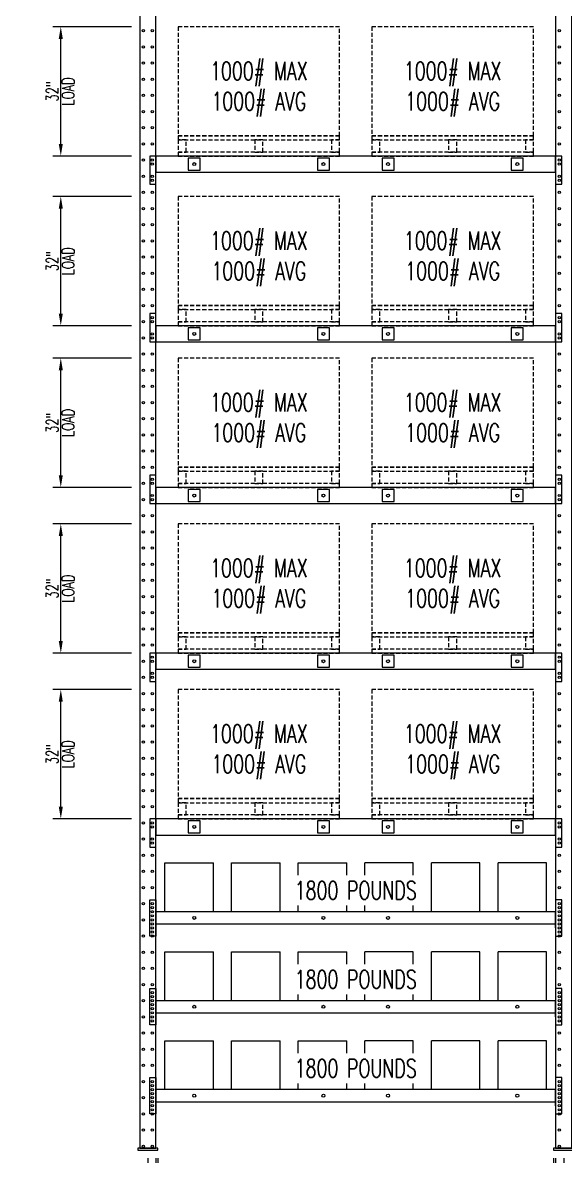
# Model space of a CAD drawing. Extents: x -224 to 820, y -160 to 534.
# Drawn here: x 496 to 630.4, y -1.5 to 279 of the extents above; entities that cross this region are included whole.
import ezdxf

# ---------------------------------------------------------------- set-up
doc = ezdxf.new("R2010")
doc.units = 0
doc.header["$LTSCALE"] = 8
doc.header["$MEASUREMENT"] = 0
doc.linetypes.add('HIDDEN2', pattern=[0.1875, 0.125, -0.0625])
doc.layers.get('DEFPOINTS').update_dxf_attribs({"linetype": 'CONTINUOUS'})
for name, color, linetype in [('FDIM', 2, 'CONTINUOUS'), ('RACKDIM', 7, 'CONTINUOUS'), ('RACKLABEL', 7, 'CONTINUOUS'), ('RACKLOAD', 254, 'HIDDEN2'), ('RACKPALLET', 254, 'HIDDEN2'), ('RACKSHELF', 20, 'CONTINUOUS'), ('RACKUPRIGHT', 180, 'CONTINUOUS')]:
    doc.layers.add(name, color=color, linetype=linetype)
doc.styles.add('2thirds', font='romans.shx', dxfattribs={"width": 0.7})
doc.dimstyles.new('2tfrac16', dxfattribs={"dimscale": 32, "dimtxt": 0.0938, "dimasz": 0.0938, "dimexe": 0.0625, "dimexo": 0.0625, "dimgap": 0.01, "dimtad": 1, "dimdec": 4, "dimzin": 1, "dimdsep": 46, "dimlunit": 5, "dimtxsty": '2thirds', "dimcen": 0.09, "dimclrd": 256, "dimclre": 256, "dimclrt": 256, "dimadec": 0, "dimazin": 0, "dimtfac": 0.75, "dimtdec": 4, "dimtmove": 0, "dimatfit": 0, "dimfxl": 0, "dimfrac": 2, "dimtolj": 1, "dimtzin": 0, "dimarcsym": 0})

# ---------------------------------------------------------------- blocks, each defined once
blk = doc.blocks.new('*D39')
at = {"layer": 'DEFPOINTS', "color": 0}
for p in [(526.95, 0), (629.95, 0), (629.95, -50)]:
    blk.add_point(p, dxfattribs=at)
at = {"layer": 'RACKDIM', "lineweight": -2}
for p, q in [((526.95, -2), (526.95, -52)), ((629.95, -2), (629.95, -52)), ((529.95, -50), (626.95, -50))]:
    blk.add_line(p, q, dxfattribs=at)
at = {"layer": 'RACKDIM'}
for points in [[(529.95, -49.5), (529.95, -50.5), (526.95, -50)], [(626.95, -49.5), (626.95, -50.5), (629.95, -50)]]:
    blk.add_solid(points, dxfattribs=at)
at = {"layer": 'RACKDIM', "char_height": 3.002, "attachment_point": 5, "style": '2thirds'}
for s, insert in [('\\A1;103"', (578.45, -47.89)), ('\\A1;C/C', (578.45, -52.61))]:
    blk.add_mtext(s, dxfattribs=dict(at, insert=insert))
blk = doc.blocks.new('*D40')
at = {"layer": 'DEFPOINTS', "color": 0}
for p in [(528.95, 0), (627.95, 0), (627.95, -33.33)]:
    blk.add_point(p, dxfattribs=at)
at = {"layer": 'RACKDIM', "lineweight": -2}
for p, q in [((528.95, -2), (528.95, -35.33)), ((627.95, -2), (627.95, -35.33)), ((531.95, -33.33), (624.95, -33.33))]:
    blk.add_line(p, q, dxfattribs=at)
at = {"layer": 'RACKDIM'}
for points in [[(531.95, -32.83), (531.95, -33.83), (528.95, -33.33)], [(624.95, -32.83), (624.95, -33.83), (627.95, -33.33)]]:
    blk.add_solid(points, dxfattribs=at)
at = {"layer": 'RACKDIM', "char_height": 3.002, "attachment_point": 5, "style": '2thirds'}
for s, insert in [('\\A1;99"', (578.45, -31.22)), ('\\A1;CLEAR', (578.45, -35.15))]:
    blk.add_mtext(s, dxfattribs=dict(at, insert=insert))
blk = doc.blocks.new('*D41')
at = {"layer": 'DEFPOINTS', "color": 0}
for p in [(526.95, 0), (528.95, 0), (526.95, -33.33)]:
    blk.add_point(p, dxfattribs=at)
at = {"layer": 'RACKDIM', "lineweight": -2}
for p, q in [((526.95, -2), (526.95, -35.33)), ((528.95, -2), (528.95, -35.33)), ((523.95, -33.33), (517.41, -33.33)), ((528.95, -33.33), (526.95, -33.33)), ((531.95, -33.33), (534.96, -33.33))]:
    blk.add_line(p, q, dxfattribs=at)
at = {"layer": 'RACKDIM'}
for points in [[(523.95, -32.83), (523.95, -33.83), (526.95, -33.33)], [(531.95, -32.83), (531.95, -33.83), (528.95, -33.33)]]:
    blk.add_solid(points, dxfattribs=at)
at = {"layer": 'RACKDIM', "insert": (519.18, -31.22), "char_height": 3.002, "attachment_point": 5, "style": '2thirds'}
blk.add_mtext('\\A1;2"', dxfattribs=at)
blk = doc.blocks.new('*D42')
at = {"layer": 'DEFPOINTS', "color": 0}
for p in [(627.95, 0), (629.95, 0), (629.95, -33.33)]:
    blk.add_point(p, dxfattribs=at)
at = {"layer": 'RACKDIM', "lineweight": -2}
for p, q in [((627.95, -2), (627.95, -35.33)), ((629.95, -2), (629.95, -35.33)), ((624.95, -33.33), (621.95, -33.33)), ((627.95, -33.33), (629.95, -33.33)), ((632.95, -33.33), (639.5, -33.33))]:
    blk.add_line(p, q, dxfattribs=at)
at = {"layer": 'RACKDIM'}
for points in [[(624.95, -32.83), (624.95, -33.83), (627.95, -33.33)], [(632.95, -32.83), (632.95, -33.83), (629.95, -33.33)]]:
    blk.add_solid(points, dxfattribs=at)
at = {"layer": 'RACKDIM', "insert": (637.73, -31.22), "char_height": 3.002, "attachment_point": 5, "style": '2thirds'}
blk.add_mtext('\\A1;2"', dxfattribs=at)
blk = doc.blocks.new('*D43')
at = {"layer": 'DEFPOINTS', "color": 0}
for p in [(529.45, 0), (627.45, 0), (627.45, -16.67)]:
    blk.add_point(p, dxfattribs=at)
at = {"layer": 'RACKDIM', "lineweight": -2}
for p, q in [((529.45, -2), (529.45, -18.67)), ((627.45, -2), (627.45, -18.67)), ((532.45, -16.67), (624.45, -16.67))]:
    blk.add_line(p, q, dxfattribs=at)
at = {"layer": 'RACKDIM'}
for points in [[(532.45, -16.17), (532.45, -17.17), (529.45, -16.67)], [(624.45, -16.17), (624.45, -17.17), (627.45, -16.67)]]:
    blk.add_solid(points, dxfattribs=at)
at = {"layer": 'RACKDIM', "attachment_point": 5, "style": '2thirds'}
for s, insert, char_height in [('\\A1;98"', (578.45, -14.56), 3.002), ('\\A1;BTWN BASEPLATES', (578.45, -18.49), 3.0016)]:
    blk.add_mtext(s, dxfattribs=dict(at, insert=insert, char_height=char_height))
blk = doc.blocks.new('*D44')
at = {"layer": 'DEFPOINTS', "color": 0}
for p in [(528.95, 0), (632.45, 0), (713.67, 0)]:
    blk.add_point(p, dxfattribs=at)
at = {"layer": 'RACKDIM', "lineweight": -2}
blk.add_line((634.45, 0), (716.9, 0), dxfattribs=at)
at = {"layer": 'RACKDIM', "char_height": 3.002, "attachment_point": 5, "style": '2thirds'}
for s, insert in [('\\A1;0"', (715.45, 2.1)), ('\\A1;', (715.45, -1.82))]:
    blk.add_mtext(s, dxfattribs=dict(at, insert=insert))
blk = doc.blocks.new('*D46')
at = {"layer": 'DEFPOINTS', "color": 0}
for p in [(631.95, 82), (709.95, 82), (528.95, 0)]:
    blk.add_point(p, dxfattribs=at)
at = {"layer": 'RACKDIM', "lineweight": -2}
blk.add_line((633.95, 82), (723.88, 82), dxfattribs=at)
at = {"layer": 'RACKDIM', "attachment_point": 5, "style": '2thirds'}
for s, insert, char_height in [('\\A1;82"', (717.08, 84.1), 3.002), ('\\A1;STD-TOP', (717.08, 80.18), 3.0016)]:
    blk.add_mtext(s, dxfattribs=dict(at, insert=insert, char_height=char_height))
blk = doc.blocks.new('*D47')
at = {"layer": 'DEFPOINTS', "color": 0}
for p in [(505.4, 114), (524.95, 114), (524.95, 82)]:
    blk.add_point(p, dxfattribs=at)
at = {"layer": 'RACKDIM', "lineweight": -2}
for p, q in [((522.95, 114), (503.4, 114)), ((505.4, 85), (505.4, 110.99)), ((522.95, 82), (503.4, 82))]:
    blk.add_line(p, q, dxfattribs=at)
at = {"layer": 'RACKDIM'}
for points in [[(504.9, 110.99), (505.9, 110.99), (505.4, 114)], [(504.9, 85), (505.9, 85), (505.4, 82)]]:
    blk.add_solid(points, dxfattribs=at)
at = {"layer": 'RACKDIM', "char_height": 3.002, "attachment_point": 5, "rotation": 89.9998, "style": '2thirds'}
for s, insert in [('\\A1;LOAD', (507.22, 98)), ('\\A1;32"', (503.29, 98))]:
    blk.add_mtext(s, dxfattribs=dict(at, insert=insert))
blk = doc.blocks.new('*D51')
at = {"layer": 'DEFPOINTS', "color": 0}
for p in [(631.95, 123), (709.95, 123), (528.95, 0)]:
    blk.add_point(p, dxfattribs=at)
at = {"layer": 'RACKDIM', "lineweight": -2}
blk.add_line((633.95, 123), (724.08, 123), dxfattribs=at)
at = {"layer": 'RACKDIM', "attachment_point": 5, "style": '2thirds'}
for s, insert, char_height in [('\\A1;123"', (717.18, 125.1), 3.002), ('\\A1;STD-BOT', (717.18, 121.18), 3.0016)]:
    blk.add_mtext(s, dxfattribs=dict(at, insert=insert, char_height=char_height))
blk = doc.blocks.new('*D52')
at = {"layer": 'DEFPOINTS', "color": 0}
for p in [(505.4, 155), (524.95, 155), (524.95, 123)]:
    blk.add_point(p, dxfattribs=at)
at = {"layer": 'RACKDIM', "lineweight": -2}
for p, q in [((522.95, 155), (503.4, 155)), ((505.4, 126), (505.4, 151.99)), ((522.95, 123), (503.4, 123))]:
    blk.add_line(p, q, dxfattribs=at)
at = {"layer": 'RACKDIM'}
for points in [[(504.9, 151.99), (505.9, 151.99), (505.4, 155)], [(504.9, 126), (505.9, 126), (505.4, 123)]]:
    blk.add_solid(points, dxfattribs=at)
at = {"layer": 'RACKDIM', "char_height": 3.002, "attachment_point": 5, "rotation": 89.9998, "style": '2thirds'}
for s, insert in [('\\A1;32"', (503.29, 139)), ('\\A1;LOAD', (507.22, 139))]:
    blk.add_mtext(s, dxfattribs=dict(at, insert=insert))
blk = doc.blocks.new('*D56')
at = {"layer": 'DEFPOINTS', "color": 0}
for p in [(631.95, 164), (709.95, 164), (528.95, 0)]:
    blk.add_point(p, dxfattribs=at)
at = {"layer": 'RACKDIM', "lineweight": -2}
blk.add_line((633.95, 164), (723.08, 164), dxfattribs=at)
at = {"layer": 'RACKDIM', "attachment_point": 5, "style": '2thirds'}
for s, insert, char_height in [('\\A1;164"', (716.68, 166.1), 3.002), ('\\A1;INV-BOT', (716.68, 162.18), 3.0016)]:
    blk.add_mtext(s, dxfattribs=dict(at, insert=insert, char_height=char_height))
blk = doc.blocks.new('*D57')
at = {"layer": 'DEFPOINTS', "color": 0}
for p in [(505.4, 196), (524.95, 196), (524.95, 164)]:
    blk.add_point(p, dxfattribs=at)
at = {"layer": 'RACKDIM', "lineweight": -2}
for p, q in [((522.95, 196), (503.4, 196)), ((505.4, 167), (505.4, 192.99)), ((522.95, 164), (503.4, 164))]:
    blk.add_line(p, q, dxfattribs=at)
at = {"layer": 'RACKDIM'}
for points in [[(504.9, 192.99), (505.9, 192.99), (505.4, 196)], [(504.9, 167), (505.9, 167), (505.4, 164)]]:
    blk.add_solid(points, dxfattribs=at)
at = {"layer": 'RACKDIM', "char_height": 3.002, "attachment_point": 5, "rotation": 89.9998, "style": '2thirds'}
for s, insert in [('\\A1;LOAD', (507.22, 180)), ('\\A1;32"', (503.29, 180))]:
    blk.add_mtext(s, dxfattribs=dict(at, insert=insert))
blk = doc.blocks.new('*D61')
at = {"layer": 'DEFPOINTS', "color": 0}
for p in [(631.95, 204), (709.95, 204), (528.95, 0)]:
    blk.add_point(p, dxfattribs=at)
at = {"layer": 'RACKDIM', "lineweight": -2}
blk.add_line((633.95, 204), (723.08, 204), dxfattribs=at)
at = {"layer": 'RACKDIM', "attachment_point": 5, "style": '2thirds'}
for s, insert, char_height in [('\\A1;204"', (716.68, 206.1), 3.002), ('\\A1;INV-BOT', (716.68, 202.18), 3.0016)]:
    blk.add_mtext(s, dxfattribs=dict(at, insert=insert, char_height=char_height))
blk = doc.blocks.new('*D62')
at = {"layer": 'DEFPOINTS', "color": 0}
for p in [(505.4, 236), (524.95, 236), (524.95, 204)]:
    blk.add_point(p, dxfattribs=at)
at = {"layer": 'RACKDIM', "lineweight": -2}
for p, q in [((522.95, 236), (503.4, 236)), ((505.4, 207), (505.4, 232.99)), ((522.95, 204), (503.4, 204))]:
    blk.add_line(p, q, dxfattribs=at)
at = {"layer": 'RACKDIM'}
for points in [[(504.9, 232.99), (505.9, 232.99), (505.4, 236)], [(504.9, 207), (505.9, 207), (505.4, 204)]]:
    blk.add_solid(points, dxfattribs=at)
at = {"layer": 'RACKDIM', "char_height": 3.002, "attachment_point": 5, "rotation": 89.9998, "style": '2thirds'}
for s, insert in [('\\A1;32"', (503.29, 220)), ('\\A1;LOAD', (507.22, 220))]:
    blk.add_mtext(s, dxfattribs=dict(at, insert=insert))
blk = doc.blocks.new('*D66')
at = {"layer": 'DEFPOINTS', "color": 0}
for p in [(631.95, 246), (709.95, 246), (528.95, 0)]:
    blk.add_point(p, dxfattribs=at)
at = {"layer": 'RACKDIM', "lineweight": -2}
blk.add_line((633.95, 246), (723.88, 246), dxfattribs=at)
at = {"layer": 'RACKDIM', "attachment_point": 5, "style": '2thirds'}
for s, insert, char_height in [('\\A1;246"', (717.08, 248.1), 3.002), ('\\A1;STD-TOP', (717.08, 244.18), 3.0016)]:
    blk.add_mtext(s, dxfattribs=dict(at, insert=insert, char_height=char_height))
blk = doc.blocks.new('*D67')
at = {"layer": 'DEFPOINTS', "color": 0}
for p in [(505.4, 278), (524.95, 278), (524.95, 246)]:
    blk.add_point(p, dxfattribs=at)
at = {"layer": 'RACKDIM', "lineweight": -2}
for p, q in [((522.95, 278), (503.4, 278)), ((505.4, 249), (505.4, 274.99)), ((522.95, 246), (503.4, 246))]:
    blk.add_line(p, q, dxfattribs=at)
at = {"layer": 'RACKDIM'}
for points in [[(504.9, 274.99), (505.9, 274.99), (505.4, 278)], [(504.9, 249), (505.9, 249), (505.4, 246)]]:
    blk.add_solid(points, dxfattribs=at)
at = {"layer": 'RACKDIM', "char_height": 3.002, "attachment_point": 5, "rotation": 89.9998, "style": '2thirds'}
for s, insert in [('\\A1;32"', (503.29, 262)), ('\\A1;LOAD', (507.22, 262))]:
    blk.add_mtext(s, dxfattribs=dict(at, insert=insert))
blk = doc.blocks.new('*D71')
at = {"layer": 'DEFPOINTS', "color": 0}
for p in [(631.95, 287), (709.95, 287), (528.95, 0)]:
    blk.add_point(p, dxfattribs=at)
at = {"layer": 'RACKDIM', "lineweight": -2}
blk.add_line((633.95, 287), (724.08, 287), dxfattribs=at)
at = {"layer": 'RACKDIM', "attachment_point": 5, "style": '2thirds'}
for s, insert, char_height in [('\\A1;287"', (717.18, 289.1), 3.002), ('\\A1;STD-BOT', (717.18, 285.18), 3.0016)]:
    blk.add_mtext(s, dxfattribs=dict(at, insert=insert, char_height=char_height))
blk = doc.blocks.new('*D76')
at = {"layer": 'DEFPOINTS', "color": 0}
for p in [(631.95, 328), (709.95, 328), (528.95, 0)]:
    blk.add_point(p, dxfattribs=at)
at = {"layer": 'RACKDIM', "lineweight": -2}
blk.add_line((633.95, 328), (723.08, 328), dxfattribs=at)
at = {"layer": 'RACKDIM', "attachment_point": 5, "style": '2thirds'}
for s, insert, char_height in [('\\A1;328"', (716.68, 330.1), 3.002), ('\\A1;INV-BOT', (716.68, 326.18), 3.0016)]:
    blk.add_mtext(s, dxfattribs=dict(at, insert=insert, char_height=char_height))
blk = doc.blocks.new('*D87')
at = {"layer": 'DEFPOINTS', "color": 0}
for p in [(499.4, 491), (524.95, 491), (528.95, 9)]:
    blk.add_point(p, dxfattribs=at)
at = {"layer": 'RACKDIM', "lineweight": -2}
for p, q in [((505.4, 491), (483.67, 491)), ((511.41, 491), (505.4, 491)), ((522.95, 491), (511.41, 491))]:
    blk.add_line(p, q, dxfattribs=at)
at = {"layer": 'RACKDIM', "char_height": 3.002, "attachment_point": 5, "style": '2thirds'}
for s, insert in [('\\A1;482"', (491.38, 493.1)), ('\\A1;TOP OF\\PTOP LOAD', (491.38, 486.67))]:
    blk.add_mtext(s, dxfattribs=dict(at, insert=insert))
blk = doc.blocks.new('*D113')
at = {"layer": 'DEFPOINTS', "color": 0}
for p in [(631.95, 410), (709.95, 410), (528.95, 0)]:
    blk.add_point(p, dxfattribs=at)
at = {"layer": 'RACKDIM', "lineweight": -2}
blk.add_line((633.95, 410), (723.88, 410), dxfattribs=at)
at = {"layer": 'RACKDIM', "attachment_point": 5, "style": '2thirds'}
for s, insert, char_height in [('\\A1;410"', (717.08, 412.1), 3.002), ('\\A1;STD-TOP', (717.08, 408.18), 3.0016)]:
    blk.add_mtext(s, dxfattribs=dict(at, insert=insert, char_height=char_height))
blk = doc.blocks.new('*D112')
at = {"layer": 'DEFPOINTS', "color": 0}
for p in [(631.95, 328), (709.95, 328), (528.95, 0)]:
    blk.add_point(p, dxfattribs=at)
at = {"layer": 'RACKDIM', "lineweight": -2}
blk.add_line((633.95, 328), (723.08, 328), dxfattribs=at)
at = {"layer": 'RACKDIM', "attachment_point": 5, "style": '2thirds'}
for s, insert, char_height in [('\\A1;328"', (716.68, 330.1), 3.002), ('\\A1;INV-BOT', (716.68, 326.18), 3.0016)]:
    blk.add_mtext(s, dxfattribs=dict(at, insert=insert, char_height=char_height))
blk = doc.blocks.new('*D111')
at = {"layer": 'DEFPOINTS', "color": 0}
for p in [(631.95, 246), (709.95, 246), (528.95, 0)]:
    blk.add_point(p, dxfattribs=at)
at = {"layer": 'RACKDIM', "lineweight": -2}
blk.add_line((633.95, 246), (723.88, 246), dxfattribs=at)
at = {"layer": 'RACKDIM', "attachment_point": 5, "style": '2thirds'}
for s, insert, char_height in [('\\A1;246"', (717.08, 248.1), 3.002), ('\\A1;STD-TOP', (717.08, 244.18), 3.0016)]:
    blk.add_mtext(s, dxfattribs=dict(at, insert=insert, char_height=char_height))
blk = doc.blocks.new('*D110')
at = {"layer": 'DEFPOINTS', "color": 0}
for p in [(631.95, 164), (709.95, 164), (528.95, 0)]:
    blk.add_point(p, dxfattribs=at)
at = {"layer": 'RACKDIM', "lineweight": -2}
blk.add_line((633.95, 164), (723.08, 164), dxfattribs=at)
at = {"layer": 'RACKDIM', "attachment_point": 5, "style": '2thirds'}
for s, insert, char_height in [('\\A1;164"', (716.68, 166.1), 3.002), ('\\A1;INV-BOT', (716.68, 162.18), 3.0016)]:
    blk.add_mtext(s, dxfattribs=dict(at, insert=insert, char_height=char_height))
blk = doc.blocks.new('*D109')
at = {"layer": 'DEFPOINTS', "color": 0}
for p in [(631.95, 82), (709.95, 82), (528.95, 0)]:
    blk.add_point(p, dxfattribs=at)
at = {"layer": 'RACKDIM', "lineweight": -2}
blk.add_line((633.95, 82), (723.88, 82), dxfattribs=at)
at = {"layer": 'RACKDIM', "attachment_point": 5, "style": '2thirds'}
for s, insert, char_height in [('\\A1;82"', (717.08, 84.1), 3.002), ('\\A1;STD-TOP', (717.08, 80.18), 3.0016)]:
    blk.add_mtext(s, dxfattribs=dict(at, insert=insert, char_height=char_height))

msp = doc.modelspace()

# ---------------------------------------------------------------- linework, layer by layer
at = {"layer": 'FDIM'}
for p, q in [((531.20267, 71.09708), (543.20267, 71.09708)), ((531.20267, 58.99512), (531.20267, 71.09708)), ((543.20267, 58.99512), (543.20267, 71.09708)), ((547.70267, 71.09708), (559.70267, 71.09708)), ((547.70267, 58.99512), (547.70267, 71.09708)), ((559.70267, 58.99512), (559.70267, 71.09708)), ((564.20267, 71.09708), (576.20267, 71.09708)), ((564.20267, 68.03584), (564.20267, 71.09708)), ((576.20267, 68.03584), (576.20267, 71.09708)), ((592.70267, 71.09708), (580.70267, 71.09708)), ((580.70267, 68.03584), (580.70267, 71.09708)), ((592.70267, 68.03584), (592.70267, 71.09708)), ((597.20267, 58.99512), (597.20267, 71.09708)), ((609.20267, 71.09708), (597.20267, 71.09708)), ((609.20267, 58.99512), (609.20267, 71.09708)), ((613.70267, 58.99512), (613.70267, 71.09708)), ((625.70267, 71.09708), (613.70267, 71.09708)), ((625.70267, 58.99512), (625.70267, 71.09708)), ((564.20267, 58.99512), (564.20267, 60.53584)), ((576.20267, 58.99512), (576.20267, 60.53584)), ((580.70267, 58.99512), (580.70267, 60.53584)), ((592.70267, 58.99512), (592.70267, 60.53584)), ((531.20267, 36.99512), (531.20267, 49.09708)), ((531.20267, 49.09708), (543.20267, 49.09708)), ((543.20267, 36.99512), (543.20267, 49.09708)), ((547.70267, 36.99512), (547.70267, 49.09708)), ((547.70267, 49.09708), (559.70267, 49.09708)), ((559.70267, 36.99512), (559.70267, 49.09708)), ((564.20267, 49.09708), (576.20267, 49.09708)), ((564.20267, 46.03584), (564.20267, 49.09708)), ((576.20267, 46.03584), (576.20267, 49.09708)), ((592.70267, 49.09708), (580.70267, 49.09708)), ((580.70267, 46.03584), (580.70267, 49.09708)), ((592.70267, 46.03584), (592.70267, 49.09708)), ((609.20267, 49.09708), (597.20267, 49.09708)), ((597.20267, 36.99512), (597.20267, 49.09708)), ((609.20267, 36.99512), (609.20267, 49.09708)), ((625.70267, 49.09708), (613.70267, 49.09708)), ((613.70267, 36.99512), (613.70267, 49.09708)), ((625.70267, 36.99512), (625.70267, 49.09708)), ((564.20267, 36.99512), (564.20267, 38.53584)), ((576.20267, 36.99512), (576.20267, 38.53584)), ((580.70267, 36.99512), (580.70267, 38.53584)), ((592.70267, 36.99512), (592.70267, 38.53584)), ((531.20267, 14.99512), (531.20267, 27.09708)), ((531.20267, 27.09708), (543.20267, 27.09708)), ((543.20267, 14.99512), (543.20267, 27.09708)), ((547.70267, 14.99512), (547.70267, 27.09708)), ((547.70267, 27.09708), (559.70267, 27.09708)), ((559.70267, 14.99512), (559.70267, 27.09708)), ((564.20267, 24.03584), (564.20267, 27.09708)), ((564.20267, 27.09708), (576.20267, 27.09708)), ((576.20267, 24.03584), (576.20267, 27.09708)), ((580.70267, 24.03584), (580.70267, 27.09708)), ((592.70267, 27.09708), (580.70267, 27.09708)), ((592.70267, 24.03584), (592.70267, 27.09708)), ((609.20267, 27.09708), (597.20267, 27.09708)), ((597.20267, 14.99512), (597.20267, 27.09708)), ((609.20267, 14.99512), (609.20267, 27.09708)), ((625.70267, 27.09708), (613.70267, 27.09708)), ((613.70267, 14.99512), (613.70267, 27.09708)), ((625.70267, 14.99512), (625.70267, 27.09708)), ((564.20267, 14.99512), (564.20267, 16.53584)), ((576.20267, 14.99512), (576.20267, 16.53584)), ((580.70267, 14.99512), (580.70267, 16.53584)), ((592.70267, 14.99512), (592.70267, 16.53584))]:
    msp.add_line(p, q, dxfattribs=at)
at = {"layer": 'RACKLOAD'}
for points in [[(534.45267, 250.99618), (574.45267, 250.99618), (574.45267, 277.99618), (534.45267, 277.99618), (534.45267, 250.99618)], [(582.45267, 250.99618), (622.45267, 250.99618), (622.45267, 277.99618), (582.45267, 277.99618), (582.45267, 250.99618)], [(534.45267, 208.99618), (574.45267, 208.99618), (574.45267, 235.99618), (534.45267, 235.99618), (534.45267, 208.99618)], [(582.45267, 208.99618), (622.45267, 208.99618), (622.45267, 235.99618), (582.45267, 235.99618), (582.45267, 208.99618)], [(534.45267, 168.99618), (574.45267, 168.99618), (574.45267, 195.99618), (534.45267, 195.99618), (534.45267, 168.99618)], [(582.45267, 168.99618), (622.45267, 168.99618), (622.45267, 195.99618), (582.45267, 195.99618), (582.45267, 168.99618)], [(534.45267, 127.99618), (574.45267, 127.99618), (574.45267, 154.99618), (534.45267, 154.99618), (534.45267, 127.99618)], [(582.45267, 127.99618), (622.45267, 127.99618), (622.45267, 154.99618), (582.45267, 154.99618), (582.45267, 127.99618)], [(534.45267, 86.99618), (574.45267, 86.99618), (574.45267, 113.99618), (534.45267, 113.99618), (534.45267, 86.99618)], [(582.45267, 86.99618), (622.45267, 86.99618), (622.45267, 113.99618), (582.45267, 113.99618), (582.45267, 86.99618)]]:
    msp.add_lwpolyline(points, dxfattribs=at)
at = {"layer": 'RACKPALLET'}
for points in [[(534.45267, 249.99618), (574.45267, 249.99618), (574.45267, 250.99618), (534.45267, 250.99618), (534.45267, 249.99618)], [(534.45267, 246.99618), (536.45267, 246.99618), (536.45267, 249.99618), (534.45267, 249.99618), (534.45267, 246.99618)], [(553.45267, 246.99618), (555.45267, 246.99618), (555.45267, 249.99618), (553.45267, 249.99618), (553.45267, 246.99618)], [(572.45267, 246.99618), (574.45267, 246.99618), (574.45267, 249.99618), (572.45267, 249.99618), (572.45267, 246.99618)], [(582.45267, 249.99618), (622.45267, 249.99618), (622.45267, 250.99618), (582.45267, 250.99618), (582.45267, 249.99618)], [(582.45267, 246.99618), (584.45267, 246.99618), (584.45267, 249.99618), (582.45267, 249.99618), (582.45267, 246.99618)], [(601.45267, 246.99618), (603.45267, 246.99618), (603.45267, 249.99618), (601.45267, 249.99618), (601.45267, 246.99618)], [(620.45267, 246.99618), (622.45267, 246.99618), (622.45267, 249.99618), (620.45267, 249.99618), (620.45267, 246.99618)], [(534.45267, 245.99618), (574.45267, 245.99618), (574.45267, 246.99618), (534.45267, 246.99618), (534.45267, 245.99618)], [(582.45267, 245.99618), (622.45267, 245.99618), (622.45267, 246.99618), (582.45267, 246.99618), (582.45267, 245.99618)], [(534.45267, 207.99618), (574.45267, 207.99618), (574.45267, 208.99618), (534.45267, 208.99618), (534.45267, 207.99618)], [(534.45267, 204.99618), (536.45267, 204.99618), (536.45267, 207.99618), (534.45267, 207.99618), (534.45267, 204.99618)], [(553.45267, 204.99618), (555.45267, 204.99618), (555.45267, 207.99618), (553.45267, 207.99618), (553.45267, 204.99618)], [(572.45267, 204.99618), (574.45267, 204.99618), (574.45267, 207.99618), (572.45267, 207.99618), (572.45267, 204.99618)], [(582.45267, 207.99618), (622.45267, 207.99618), (622.45267, 208.99618), (582.45267, 208.99618), (582.45267, 207.99618)], [(582.45267, 204.99618), (584.45267, 204.99618), (584.45267, 207.99618), (582.45267, 207.99618), (582.45267, 204.99618)], [(601.45267, 204.99618), (603.45267, 204.99618), (603.45267, 207.99618), (601.45267, 207.99618), (601.45267, 204.99618)], [(620.45267, 204.99618), (622.45267, 204.99618), (622.45267, 207.99618), (620.45267, 207.99618), (620.45267, 204.99618)], [(534.45267, 203.99618), (574.45267, 203.99618), (574.45267, 204.99618), (534.45267, 204.99618), (534.45267, 203.99618)], [(582.45267, 203.99618), (622.45267, 203.99618), (622.45267, 204.99618), (582.45267, 204.99618), (582.45267, 203.99618)], [(534.45267, 167.99618), (574.45267, 167.99618), (574.45267, 168.99618), (534.45267, 168.99618), (534.45267, 167.99618)], [(582.45267, 167.99618), (622.45267, 167.99618), (622.45267, 168.99618), (582.45267, 168.99618), (582.45267, 167.99618)], [(534.45267, 164.99618), (536.45267, 164.99618), (536.45267, 167.99618), (534.45267, 167.99618), (534.45267, 164.99618)], [(553.45267, 164.99618), (555.45267, 164.99618), (555.45267, 167.99618), (553.45267, 167.99618), (553.45267, 164.99618)], [(572.45267, 164.99618), (574.45267, 164.99618), (574.45267, 167.99618), (572.45267, 167.99618), (572.45267, 164.99618)], [(582.45267, 164.99618), (584.45267, 164.99618), (584.45267, 167.99618), (582.45267, 167.99618), (582.45267, 164.99618)], [(601.45267, 164.99618), (603.45267, 164.99618), (603.45267, 167.99618), (601.45267, 167.99618), (601.45267, 164.99618)], [(620.45267, 164.99618), (622.45267, 164.99618), (622.45267, 167.99618), (620.45267, 167.99618), (620.45267, 164.99618)], [(534.45267, 163.99618), (574.45267, 163.99618), (574.45267, 164.99618), (534.45267, 164.99618), (534.45267, 163.99618)], [(582.45267, 163.99618), (622.45267, 163.99618), (622.45267, 164.99618), (582.45267, 164.99618), (582.45267, 163.99618)], [(534.45267, 126.99618), (574.45267, 126.99618), (574.45267, 127.99618), (534.45267, 127.99618), (534.45267, 126.99618)], [(534.45267, 123.99618), (536.45267, 123.99618), (536.45267, 126.99618), (534.45267, 126.99618), (534.45267, 123.99618)], [(553.45267, 123.99618), (555.45267, 123.99618), (555.45267, 126.99618), (553.45267, 126.99618), (553.45267, 123.99618)], [(572.45267, 123.99618), (574.45267, 123.99618), (574.45267, 126.99618), (572.45267, 126.99618), (572.45267, 123.99618)], [(582.45267, 126.99618), (622.45267, 126.99618), (622.45267, 127.99618), (582.45267, 127.99618), (582.45267, 126.99618)], [(582.45267, 123.99618), (584.45267, 123.99618), (584.45267, 126.99618), (582.45267, 126.99618), (582.45267, 123.99618)], [(601.45267, 123.99618), (603.45267, 123.99618), (603.45267, 126.99618), (601.45267, 126.99618), (601.45267, 123.99618)], [(620.45267, 123.99618), (622.45267, 123.99618), (622.45267, 126.99618), (620.45267, 126.99618), (620.45267, 123.99618)], [(534.45267, 122.99618), (574.45267, 122.99618), (574.45267, 123.99618), (534.45267, 123.99618), (534.45267, 122.99618)], [(582.45267, 122.99618), (622.45267, 122.99618), (622.45267, 123.99618), (582.45267, 123.99618), (582.45267, 122.99618)], [(534.45267, 85.99618), (574.45267, 85.99618), (574.45267, 86.99618), (534.45267, 86.99618), (534.45267, 85.99618)], [(582.45267, 85.99618), (622.45267, 85.99618), (622.45267, 86.99618), (582.45267, 86.99618), (582.45267, 85.99618)], [(534.45267, 82.99618), (536.45267, 82.99618), (536.45267, 85.99618), (534.45267, 85.99618), (534.45267, 82.99618)], [(553.45267, 82.99618), (555.45267, 82.99618), (555.45267, 85.99618), (553.45267, 85.99618), (553.45267, 82.99618)], [(572.45267, 82.99618), (574.45267, 82.99618), (574.45267, 85.99618), (572.45267, 85.99618), (572.45267, 82.99618)], [(582.45267, 82.99618), (584.45267, 82.99618), (584.45267, 85.99618), (582.45267, 85.99618), (582.45267, 82.99618)], [(601.45267, 82.99618), (603.45267, 82.99618), (603.45267, 85.99618), (601.45267, 85.99618), (601.45267, 82.99618)], [(620.45267, 82.99618), (622.45267, 82.99618), (622.45267, 85.99618), (620.45267, 85.99618), (620.45267, 82.99618)], [(534.45267, 81.99618), (574.45267, 81.99618), (574.45267, 82.99618), (534.45267, 82.99618), (534.45267, 81.99618)], [(582.45267, 81.99618), (622.45267, 81.99618), (622.45267, 82.99618), (582.45267, 82.99618), (582.45267, 81.99618)]]:
    msp.add_lwpolyline(points, dxfattribs=at)
at = {"layer": 'RACKSHELF'}
for p, q in [((627.95267, 58.99512), (528.95267, 58.99512)), ((528.95267, 58.99512), (528.95267, 54.99512)), ((627.95267, 54.99512), (627.95267, 58.99512)), ((528.95267, 55.99512), (627.95267, 55.99512)), ((627.95267, 36.99512), (528.95267, 36.99512)), ((528.95267, 36.99512), (528.95267, 32.99512)), ((627.95267, 32.99512), (627.95267, 36.99512)), ((528.95267, 33.99512), (627.95267, 33.99512)), ((627.95267, 14.99512), (528.95267, 14.99512)), ((528.95267, 14.99512), (528.95267, 10.99512)), ((627.95267, 10.99512), (627.95267, 14.99512)), ((528.95267, 11.99512), (627.95267, 11.99512))]:
    msp.add_line(p, q, dxfattribs=at)
for points in [[(527.45267, 238.99618), (528.95267, 238.99618), (528.95267, 245.99618), (527.45267, 245.99618), (527.45267, 238.99618)], [(528.95267, 241.99618), (627.95267, 241.99618), (627.95267, 245.99618), (528.95267, 245.99618), (528.95267, 241.99618)], [(536.95267, 242.49618), (539.95267, 242.49618), (539.95267, 245.49618), (536.95267, 245.49618), (536.95267, 242.49618)], [(568.95267, 242.49618), (571.95267, 242.49618), (571.95267, 245.49618), (568.95267, 245.49618), (568.95267, 242.49618)], [(584.95267, 242.49618), (587.95267, 242.49618), (587.95267, 245.49618), (584.95267, 245.49618), (584.95267, 242.49618)], [(616.95267, 242.49618), (619.95267, 242.49618), (619.95267, 245.49618), (616.95267, 245.49618), (616.95267, 242.49618)], [(627.95267, 238.99618), (629.45267, 238.99618), (629.45267, 245.99618), (627.95267, 245.99618), (627.95267, 238.99618)], [(527.45267, 199.99618), (528.95267, 199.99618), (528.95267, 206.99618), (527.45267, 206.99618), (527.45267, 199.99618)], [(627.95267, 199.99618), (629.45267, 199.99618), (629.45267, 206.99618), (627.95267, 206.99618), (627.95267, 199.99618)], [(528.95267, 199.99618), (627.95267, 199.99618), (627.95267, 203.99618), (528.95267, 203.99618), (528.95267, 199.99618)], [(536.95267, 200.49618), (539.95267, 200.49618), (539.95267, 203.49618), (536.95267, 203.49618), (536.95267, 200.49618)], [(568.95267, 200.49618), (571.95267, 200.49618), (571.95267, 203.49618), (568.95267, 203.49618), (568.95267, 200.49618)], [(584.95267, 200.49618), (587.95267, 200.49618), (587.95267, 203.49618), (584.95267, 203.49618), (584.95267, 200.49618)], [(616.95267, 200.49618), (619.95267, 200.49618), (619.95267, 203.49618), (616.95267, 203.49618), (616.95267, 200.49618)], [(527.45267, 159.99618), (528.95267, 159.99618), (528.95267, 166.99618), (527.45267, 166.99618), (527.45267, 159.99618)], [(627.95267, 159.99618), (629.45267, 159.99618), (629.45267, 166.99618), (627.95267, 166.99618), (627.95267, 159.99618)], [(528.95267, 159.99618), (627.95267, 159.99618), (627.95267, 163.99618), (528.95267, 163.99618), (528.95267, 159.99618)], [(536.95267, 160.49618), (539.95267, 160.49618), (539.95267, 163.49618), (536.95267, 163.49618), (536.95267, 160.49618)], [(568.95267, 160.49618), (571.95267, 160.49618), (571.95267, 163.49618), (568.95267, 163.49618), (568.95267, 160.49618)], [(584.95267, 160.49618), (587.95267, 160.49618), (587.95267, 163.49618), (584.95267, 163.49618), (584.95267, 160.49618)], [(616.95267, 160.49618), (619.95267, 160.49618), (619.95267, 163.49618), (616.95267, 163.49618), (616.95267, 160.49618)], [(527.45267, 115.99618), (528.95267, 115.99618), (528.95267, 122.99618), (527.45267, 122.99618), (527.45267, 115.99618)], [(528.95267, 118.99618), (627.95267, 118.99618), (627.95267, 122.99618), (528.95267, 122.99618), (528.95267, 118.99618)], [(536.95267, 119.49618), (539.95267, 119.49618), (539.95267, 122.49618), (536.95267, 122.49618), (536.95267, 119.49618)], [(568.95267, 119.49618), (571.95267, 119.49618), (571.95267, 122.49618), (568.95267, 122.49618), (568.95267, 119.49618)], [(584.95267, 119.49618), (587.95267, 119.49618), (587.95267, 122.49618), (584.95267, 122.49618), (584.95267, 119.49618)], [(616.95267, 119.49618), (619.95267, 119.49618), (619.95267, 122.49618), (616.95267, 122.49618), (616.95267, 119.49618)], [(627.95267, 115.99618), (629.45267, 115.99618), (629.45267, 122.99618), (627.95267, 122.99618), (627.95267, 115.99618)], [(527.45267, 74.99618), (528.95267, 74.99618), (528.95267, 81.99618), (527.45267, 81.99618), (527.45267, 74.99618)], [(528.95267, 77.99618), (627.95267, 77.99618), (627.95267, 81.99618), (528.95267, 81.99618), (528.95267, 77.99618)], [(536.95267, 78.49618), (539.95267, 78.49618), (539.95267, 81.49618), (536.95267, 81.49618), (536.95267, 78.49618)], [(568.95267, 78.49618), (571.95267, 78.49618), (571.95267, 81.49618), (568.95267, 81.49618), (568.95267, 78.49618)], [(584.95267, 78.49618), (587.95267, 78.49618), (587.95267, 81.49618), (584.95267, 81.49618), (584.95267, 78.49618)], [(616.95267, 78.49618), (619.95267, 78.49618), (619.95267, 81.49618), (616.95267, 81.49618), (616.95267, 78.49618)], [(627.95267, 74.99618), (629.45267, 74.99618), (629.45267, 81.99618), (627.95267, 81.99618), (627.95267, 74.99618)], [(528.95267, 52.99512), (527.45267, 52.99512), (527.45267, 61.99512), (528.95267, 61.99512), (528.95267, 52.99512)], [(627.95267, 52.99512), (629.45267, 52.99512), (629.45267, 61.99512), (627.95267, 61.99512), (627.95267, 52.99512)], [(528.95267, 30.99512), (527.45267, 30.99512), (527.45267, 39.99512), (528.95267, 39.99512), (528.95267, 30.99512)], [(627.95267, 30.99512), (629.45267, 30.99512), (629.45267, 39.99512), (627.95267, 39.99512), (627.95267, 30.99512)], [(528.95267, 8.99512), (527.45267, 8.99512), (527.45267, 17.99512), (528.95267, 17.99512), (528.95267, 8.99512)], [(627.95267, 8.99512), (629.45267, 8.99512), (629.45267, 17.99512), (627.95267, 17.99512), (627.95267, 8.99512)]]:
    msp.add_lwpolyline(points, dxfattribs=at)
for centre, radius in [((528.04642, 244.99618), 0.28125), ((528.04642, 243.99618), 0.28125), ((538.45267, 243.99618), 0.375), ((570.45267, 243.99618), 0.375), ((586.45267, 243.99618), 0.375), ((618.45267, 243.99618), 0.375), ((628.85892, 244.99618), 0.28125), ((628.85892, 243.99618), 0.28125), ((528.04642, 240.99618), 0.28125), ((628.85892, 240.99618), 0.28125), ((528.04642, 239.99618), 0.28125), ((628.85892, 239.99618), 0.28125), ((528.04642, 205.99618), 0.28125), ((528.04642, 204.99618), 0.28125), ((628.85892, 205.99618), 0.28125), ((628.85892, 204.99618), 0.28125), ((528.04642, 201.99618), 0.28125), ((538.45267, 201.99618), 0.375), ((570.45267, 201.99618), 0.375), ((586.45267, 201.99618), 0.375), ((618.45267, 201.99618), 0.375), ((628.85892, 201.99618), 0.28125), ((528.04642, 200.99618), 0.28125), ((628.85892, 200.99618), 0.28125), ((528.04642, 165.99618), 0.28125), ((628.85892, 165.99618), 0.28125), ((528.04642, 164.99618), 0.28125), ((628.85892, 164.99618), 0.28125), ((528.04642, 161.99618), 0.28125), ((528.04642, 160.99618), 0.28125), ((538.45267, 161.99618), 0.375), ((570.45267, 161.99618), 0.375), ((586.45267, 161.99618), 0.375), ((618.45267, 161.99618), 0.375), ((628.85892, 161.99618), 0.28125), ((628.85892, 160.99618), 0.28125), ((528.04642, 121.99618), 0.28125), ((528.04642, 120.99618), 0.28125), ((538.45267, 120.99618), 0.375), ((570.45267, 120.99618), 0.375), ((586.45267, 120.99618), 0.375), ((618.45267, 120.99618), 0.375), ((628.85892, 121.99618), 0.28125), ((628.85892, 120.99618), 0.28125), ((528.04642, 117.99618), 0.28125), ((628.85892, 117.99618), 0.28125), ((528.04642, 116.99618), 0.28125), ((628.85892, 116.99618), 0.28125), ((528.04642, 80.99618), 0.28125), ((528.04642, 79.99618), 0.28125), ((538.45267, 79.99618), 0.375), ((570.45267, 79.99618), 0.375), ((586.45267, 79.99618), 0.375), ((618.45267, 79.99618), 0.375), ((628.85892, 80.99618), 0.28125), ((628.85892, 79.99618), 0.28125), ((528.04642, 76.99618), 0.28125), ((528.04642, 75.99618), 0.28125), ((628.85892, 76.99618), 0.28125), ((628.85892, 75.99618), 0.28125), ((528.04642, 60.99512), 0.28125), ((528.04642, 59.99512), 0.28125), ((528.04642, 58.99512), 0.28125), ((628.85892, 60.99512), 0.28125), ((628.85892, 59.99512), 0.28125), ((628.85892, 58.99512), 0.28125), ((528.04642, 57.99512), 0.28125), ((528.04642, 56.99512), 0.28125), ((528.04642, 55.99512), 0.28125), ((538.45267, 57.49512), 0.375), ((570.45267, 57.49512), 0.375), ((586.45267, 57.49512), 0.375), ((618.45267, 57.49512), 0.375), ((628.85892, 57.99512), 0.28125), ((628.85892, 56.99512), 0.28125), ((628.85892, 55.99512), 0.28125), ((528.04642, 54.99512), 0.28125), ((528.04642, 53.99512), 0.28125), ((628.85892, 54.99512), 0.28125), ((628.85892, 53.99512), 0.28125), ((528.04642, 38.99512), 0.28125), ((628.85892, 38.99512), 0.28125), ((528.04642, 37.99512), 0.28125), ((528.04642, 36.99512), 0.28125), ((628.85892, 37.99512), 0.28125), ((628.85892, 36.99512), 0.28125), ((528.04642, 35.99512), 0.28125), ((528.04642, 34.99512), 0.28125), ((528.04642, 33.99512), 0.28125), ((538.45267, 35.49512), 0.375), ((570.45267, 35.49512), 0.375), ((586.45267, 35.49512), 0.375), ((618.45267, 35.49512), 0.375), ((628.85892, 35.99512), 0.28125), ((628.85892, 34.99512), 0.28125), ((628.85892, 33.99512), 0.28125), ((528.04642, 32.99512), 0.28125), ((528.04642, 31.99512), 0.28125), ((628.85892, 32.99512), 0.28125), ((628.85892, 31.99512), 0.28125), ((528.04642, 16.99512), 0.28125), ((628.85892, 16.99512), 0.28125), ((528.04642, 15.99512), 0.28125), ((528.04642, 14.99512), 0.28125), ((528.04642, 13.99512), 0.28125), ((628.85892, 15.99512), 0.28125), ((628.85892, 14.99512), 0.28125), ((628.85892, 13.99512), 0.28125), ((528.04642, 12.99512), 0.28125), ((528.04642, 11.99512), 0.28125), ((528.04642, 10.99512), 0.28125), ((538.45267, 13.49512), 0.375), ((570.45267, 13.49512), 0.375), ((586.45267, 13.49512), 0.375), ((618.45267, 13.49512), 0.375), ((628.85892, 12.99512), 0.28125), ((628.85892, 11.99512), 0.28125), ((628.85892, 10.99512), 0.28125), ((528.04642, 9.99512), 0.28125), ((628.85892, 9.99512), 0.28125)]:
    msp.add_circle(centre, radius, dxfattribs=at)
at = {"layer": 'RACKUPRIGHT'}
for points in [[(524.95267, 0.49618), (528.95267, 0.49618), (528.95267, 409.99618), (524.95267, 409.99618), (524.95267, 0.49618)], [(627.95267, 0.49618), (631.95267, 0.49618), (631.95267, 409.99618), (627.95267, 409.99618), (627.95267, 0.49618)], [(524.45267, -0.00382), (529.45267, -0.00382), (529.45267, 0.49618), (524.45267, 0.49618), (524.45267, -0.00382)], [(627.45267, -0.00382), (632.45267, -0.00382), (632.45267, 0.49618), (627.45267, 0.49618), (627.45267, -0.00382)]]:
    msp.add_lwpolyline(points, dxfattribs=at)
for centre in [(525.85892, 276.99618), (528.04642, 276.99618), (628.85892, 276.99618), (525.85892, 272.99618), (528.04642, 272.99618), (628.85892, 272.99618), (525.85892, 268.99618), (528.04642, 268.99618), (628.85892, 268.99618), (525.85892, 264.99618), (528.04642, 264.99618), (628.85892, 264.99618), (525.85892, 260.99618), (528.04642, 260.99618), (628.85892, 260.99618), (525.85892, 256.99618), (528.04642, 256.99618), (628.85892, 256.99618), (525.85892, 252.99618), (528.04642, 252.99618), (628.85892, 252.99618), (525.85892, 248.99618), (528.04642, 248.99618), (628.85892, 248.99618), (525.85892, 244.99618), (528.04642, 244.99618), (628.85892, 244.99618), (525.85892, 240.99618), (528.04642, 240.99618), (628.85892, 240.99618), (525.85892, 236.99618), (528.04642, 236.99618), (628.85892, 236.99618), (525.85892, 232.99618), (528.04642, 232.99618), (628.85892, 232.99618), (525.85892, 228.99618), (528.04642, 228.99618), (628.85892, 228.99618), (525.85892, 224.99618), (528.04642, 224.99618), (628.85892, 224.99618), (525.85892, 220.99618), (528.04642, 220.99618), (628.85892, 220.99618), (525.85892, 216.99618), (528.04642, 216.99618), (628.85892, 216.99618), (525.85892, 212.99618), (528.04642, 212.99618), (628.85892, 212.99618), (525.85892, 208.99618), (528.04642, 208.99618), (628.85892, 208.99618), (525.85892, 204.99618), (528.04642, 204.99618), (628.85892, 204.99618), (525.85892, 200.99618), (528.04642, 200.99618), (628.85892, 200.99618), (525.85892, 196.99618), (528.04642, 196.99618), (628.85892, 196.99618), (525.85892, 192.99618), (528.04642, 192.99618), (628.85892, 192.99618), (525.85892, 188.99618), (528.04642, 188.99618), (628.85892, 188.99618), (525.85892, 184.99618), (528.04642, 184.99618), (628.85892, 184.99618), (525.85892, 180.99618), (528.04642, 180.99618), (628.85892, 180.99618), (525.85892, 176.99618), (528.04642, 176.99618), (628.85892, 176.99618), (525.85892, 172.99618), (528.04642, 172.99618), (628.85892, 172.99618), (525.85892, 168.99618), (528.04642, 168.99618), (628.85892, 168.99618), (525.85892, 164.99618), (528.04642, 164.99618), (628.85892, 164.99618), (525.85892, 160.99618), (528.04642, 160.99618), (628.85892, 160.99618), (525.85892, 156.99618), (528.04642, 156.99618), (628.85892, 156.99618), (525.85892, 152.99618), (528.04642, 152.99618), (628.85892, 152.99618), (525.85892, 148.99618), (528.04642, 148.99618), (628.85892, 148.99618), (525.85892, 144.99618), (528.04642, 144.99618), (628.85892, 144.99618), (525.85892, 140.99618), (528.04642, 140.99618), (628.85892, 140.99618), (525.85892, 136.99618), (528.04642, 136.99618), (628.85892, 136.99618), (525.85892, 132.99618), (528.04642, 132.99618), (628.85892, 132.99618), (525.85892, 128.99618), (528.04642, 128.99618), (628.85892, 128.99618), (525.85892, 124.99618), (528.04642, 124.99618), (628.85892, 124.99618), (525.85892, 120.99618), (528.04642, 120.99618), (628.85892, 120.99618), (525.85892, 116.99618), (528.04642, 116.99618), (628.85892, 116.99618), (525.85892, 112.99618), (528.04642, 112.99618), (628.85892, 112.99618), (525.85892, 108.99618), (528.04642, 108.99618), (628.85892, 108.99618), (525.85892, 104.99618), (528.04642, 104.99618), (628.85892, 104.99618), (525.85892, 100.99618), (528.04642, 100.99618), (628.85892, 100.99618), (525.85892, 96.99618), (528.04642, 96.99618), (628.85892, 96.99618), (525.85892, 92.99618), (528.04642, 92.99618), (628.85892, 92.99618), (525.85892, 88.99618), (528.04642, 88.99618), (628.85892, 88.99618), (525.85892, 84.99618), (528.04642, 84.99618), (628.85892, 84.99618), (525.85892, 80.99618), (528.04642, 80.99618), (628.85892, 80.99618), (525.85892, 76.99618), (528.04642, 76.99618), (628.85892, 76.99618), (525.85892, 72.99618), (528.04642, 72.99618), (628.85892, 72.99618), (525.85892, 68.99618), (528.04642, 68.99618), (628.85892, 68.99618), (525.85892, 64.99618), (528.04642, 64.99618), (628.85892, 64.99618), (525.85892, 60.99618), (528.04642, 60.99618), (628.85892, 60.99618), (525.85892, 56.99618), (528.04642, 56.99618), (628.85892, 56.99618), (525.85892, 52.99618), (528.04642, 52.99618), (628.85892, 52.99618), (525.85892, 48.99618), (528.04642, 48.99618), (628.85892, 48.99618), (525.85892, 44.99618), (528.04642, 44.99618), (628.85892, 44.99618), (525.85892, 40.99618), (528.04642, 40.99618), (628.85892, 40.99618), (525.85892, 36.99618), (528.04642, 36.99618), (628.85892, 36.99618), (525.85892, 32.99618), (528.04642, 32.99618), (628.85892, 32.99618), (525.85892, 28.99618), (528.04642, 28.99618), (628.85892, 28.99618), (525.85892, 24.99618), (528.04642, 24.99618), (628.85892, 24.99618), (525.85892, 20.99618), (528.04642, 20.99618), (628.85892, 20.99618), (525.85892, 16.99618), (528.04642, 16.99618), (628.85892, 16.99618), (525.85892, 12.99618), (528.04642, 12.99618), (628.85892, 12.99618), (525.85892, 8.99618), (528.04642, 8.99618), (628.85892, 8.99618), (525.85892, 4.99618), (528.04642, 4.99618), (628.85892, 4.99618), (525.85892, 0.99618), (528.04642, 0.99618), (628.85892, 0.99618)]:
    msp.add_circle(centre, 0.28125, dxfattribs=at)

# ---------------------------------------------------------------- texts
at = {"layer": 'RACKLABEL', "char_height": 4.5, "width": 100, "attachment_point": 5, "style": '2thirds'}
for insert in [(578.45267, 64.28584), (578.45267, 42.28584), (578.45267, 20.28584)]:
    msp.add_mtext('1800 POUNDS', dxfattribs=dict(at, insert=insert))
at = {"layer": 'RACKLOAD', "char_height": 4.5, "width": 40, "attachment_point": 5, "style": '2thirds'}
for insert in [(554.45267, 262.55684), (602.45267, 262.55684), (554.45267, 220.55684), (602.45267, 220.55684), (554.45267, 180.55684), (602.45267, 180.55684), (554.45267, 139.55684), (602.45267, 139.55684), (554.45267, 98.55684), (602.45267, 98.55684)]:
    msp.add_mtext('1000# MAX 1000# AVG', dxfattribs=dict(at, insert=insert))

# ---------------------------------------------------------------- dimensions: what is measured, and where the dimension line sits
at = {"layer": 'RACKDIM'}
for feature_location, offset, origin, text, picture, middle in [((524.95267, 490.99618), (-25.55131, 0.00007), (528.95267, 8.99618), '<>\\XTOP OF\\PTOP LOAD', '*D87', (491.37726, 490.99625)), ((631.95267, 409.99617), (78, 0), (528.95267, -0.00383), '<>\\XSTD-TOP', '*D113', (717.0763, 409.99617)), ((631.95264, 327.99617), (78, 0), (528.95264, -0.00383), '<>\\XINV-BOT', '*D76', (716.67605, 327.99617)), ((631.95264, 327.99617), (78, 0), (528.95264, -0.00383), '<>\\XINV-BOT', '*D112', (716.67605, 327.99617)), ((631.95264, 286.99617), (78, 0), (528.95264, -0.00383), '<>\\XSTD-BOT', '*D71', (717.17632, 286.99617)), ((631.95264, 245.99617), (78, 0), (528.95264, -0.00383), '<>\\XSTD-TOP', '*D66', (717.07627, 245.99617)), ((631.95264, 245.99617), (78, 0), (528.95264, -0.00383), '<>\\XSTD-TOP', '*D111', (717.07627, 245.99617)), ((631.95264, 203.99617), (78, 0), (528.95264, -0.00383), '<>\\XINV-BOT', '*D61', (716.67605, 203.99617)), ((631.95264, 163.99617), (78, 0), (528.95264, -0.00383), '<>\\XINV-BOT', '*D56', (716.67605, 163.99617)), ((631.95264, 163.99617), (78, 0), (528.95264, -0.00383), '<>\\XINV-BOT', '*D110', (716.67605, 163.99617)), ((631.95267, 122.99618), (78, 0), (528.95267, -0.00382), '<>\\XSTD-BOT', '*D51', (717.17635, 122.99618)), ((631.95267, 81.99618), (78, 0), (528.95267, -0.00382), '<>\\XSTD-TOP', '*D46', (717.0763, 81.99618)), ((631.95267, 81.99618), (78, 0), (528.95267, -0.00382), '<>\\XSTD-TOP', '*D109', (717.0763, 81.99618)), ((632.4526743812, -0.0038226226), (81.2222300443, 0), (528.9526743812, -0.0038226226), '<>\\X   ', '*D44', (715.4456777588, -0.0038226226))]:
    dim = msp.add_ordinate_dim(feature_location=feature_location, offset=offset, dtype=0, origin=origin, text=text, dimstyle='2tfrac16', override={"dimpost": '"'}, dxfattribs=at)
    dim.commit()
    dim.dimension.update_dxf_attribs({"geometry": picture, "text_midpoint": middle})
for base, p1, p2, picture, middle in [((505.40146, 277.99625), (524.95267, 245.99618), (524.95267, 277.99618), '*D67', (505.40141, 261.99625)), ((505.40146, 235.99625), (524.95267, 203.99618), (524.95267, 235.99618), '*D62', (505.4014, 219.99625)), ((505.40146, 195.99625), (524.95267, 163.99618), (524.95267, 195.99618), '*D57', (505.40141, 179.99625)), ((505.40146, 154.99625), (524.95267, 122.99618), (524.95267, 154.99618), '*D52', (505.40141, 138.99625)), ((505.40146, 113.99625), (524.95267, 81.99618), (524.95267, 113.99618), '*D47', (505.40141, 97.99625))]:
    dim = msp.add_linear_dim(base=base, p1=p1, p2=p2, angle=269.9997895, text='<>\\XLOAD', dimstyle='2tfrac16', override={"dimpost": '"'}, dxfattribs=at)
    dim.commit()
    dim.dimension.update_dxf_attribs({"geometry": picture, "text_midpoint": middle})
for base, p1, p2, picture, middle in [((526.95267, -33.33164), (528.95267, -0.00382), (526.95267, -0.00382), '*D41', (519.1787, -31.22497)), ((629.95267, -33.33164), (627.95267, -0.00382), (629.95267, -0.00382), '*D42', (637.72665, -31.22497))]:
    dim = msp.add_linear_dim(base=base, p1=p1, p2=p2, dimstyle='2tfrac16', override={"dimpost": '"'}, dxfattribs=at)
    dim.commit()
    dim.dimension.update_dxf_attribs({"geometry": picture, "text_midpoint": middle})
for base, p1, p2, text, picture, middle in [((629.95267, -49.99886), (526.95267, -0.00382), (629.95267, -0.00382), '<>\\XC/C', '*D39', (578.45267, -49.99886)), ((627.95267, -33.33164), (528.95267, -0.00382), (627.95267, -0.00382), '<>\\XCLEAR', '*D40', (578.45267, -33.33164)), ((627.45267, -16.66582), (529.45267, -0.00382), (627.45267, -0.00382), '<>\\XBTWN BASEPLATES', '*D43', (578.45267, -16.66582))]:
    dim = msp.add_linear_dim(base=base, p1=p1, p2=p2, text=text, dimstyle='2tfrac16', override={"dimpost": '"'}, dxfattribs=at)
    dim.commit()
    dim.dimension.update_dxf_attribs({"geometry": picture, "text_midpoint": middle})

doc.saveas('drawing.dxf')
